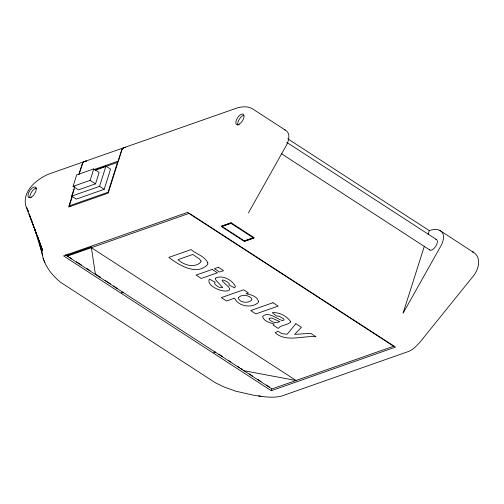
<?xml version="1.0" encoding="UTF-8"?>
<svg xmlns="http://www.w3.org/2000/svg" width="504" height="504" viewBox="0 0 504 504"><rect width="100%" height="100%" fill="white"/><g stroke="black" fill="none" stroke-linecap="round" stroke-linejoin="round"><path stroke-width="0.76" d="M403.043 313.299L424.368 246.147M73.08 186.348L76.69 174.894L93.763 168.903L99.149 172.399L95.533 183.847L78.466 189.838L73.08 186.348L90.153 180.356L95.533 183.847M94.928 169.987L105.934 166.125L110.546 169.124L104.177 189.321L76.299 199.105L71.681 196.113L74.749 186.386M74.239 189.195L68.626 206.993L108.228 193.089L121.558 150.816L122.151 149.285L123.253 148.214A7.239 5.506 70.7 0 1 124.507 147.496L236.974 108.013C242.084 106.483 247.93 106.054 252.662 108.927L285.214 130.045C290.783 132.993 288.931 140.081 286.757 144.654L248.396 212.94M78.92 174.359L82.53 163.17L83.651 162.112A7.239 5.506 70.7 0 1 86.329 161.141M79.078 174.201L82.656 163.126L83.777 162.067A7.239 5.506 70.7 0 1 86.455 161.097M70.654 206.653L69.388 205.827L72.45 196.125M90.153 180.356L93.763 168.903M68.008 253.934L67.322 256.127L188.975 213.425L393.624 346.235L271.971 388.937L65.425 254.999M71.681 196.113L99.565 186.329L105.934 166.125M95.401 274.352L91.394 247.678L91.652 246.866L67.567 255.339M271.291 390.713L395.489 347.111L187.753 212.316L63.561 255.906L271.291 390.713L271.845 388.956M428.098 234.316L429.263 230.618C432.634 229.446 436.54 228.728 439.853 230.404L473.414 252.321L472.406 251.521M403.383 312.688L441.403 245.007C443.57 240.433 445.429 233.346 439.853 230.404M218.761 354.507L218.994 354.268L222.289 356.404M121.93 292.421L123.133 291.986M214.257 352.334L215.46 351.899M84.905 161.393L48.157 174.296C36.206 179.626 22.598 190.934 25.66 205.537L42.531 250.097L29.238 214.005M85.031 161.349L124.318 147.559M94.412 169.476L118.131 161.148L121.943 149.335L123.064 148.277A7.239 5.506 70.7 0 1 125.742 147.307M95.577 170.081L117.457 162.401L108.039 192.263L69.388 205.827M222.113 226.485L230.983 223.373M244.27 240.868L253.14 237.749M121.332 292.874L123.48 292.572M213.658 352.787L215.806 352.491M472.891 251.918C482.334 257.468 478.598 270.175 472.544 276.992L419.637 342.6C416.443 346.034 413.003 349.732 408.587 351.452L281.207 396.207C272.317 398.229 263.296 396.679 254.444 395.401L235.733 391.199L224.249 387.022L215.58 382.895L60.94 282.53C51.673 275.203 43.823 264.991 42.027 253.09L34.404 227.783M258.565 395.873L260.921 396.276M243.892 370.711L296.05 380.482L91.394 247.678M284.168 129.648L285.214 130.045M287.784 138.802L429.263 230.618M286.763 142.374L436.603 239.614M281.402 153.689L429.925 250.078M99.565 186.329L104.177 189.321M65.879 254.904L68.506 256.605M69.817 257.456L71.782 258.735M76.375 261.715L81.623 265.117M86.871 268.525L90.153 270.654M95.401 274.056L100.649 277.465M105.235 280.445L110.483 283.846M228.866 360.675L230.845 361.954M237.422 366.225L239.4 367.504M240.717 368.361L242.689 369.64M249.272 373.911L252.561 376.047M257.827 379.462L261.116 381.597M266.383 385.018L269.672 387.154M113.765 285.976L117.205 288.603M43.035 258.269L44.831 262.489M27.613 209.588L28.426 211.8M26.788 207.371L28.098 211.018M29.144 213.935L42.468 251.124L37.926 237.132M42.216 253.808L42.601 255.257L39.438 243.199M38.455 239.438L39.047 241.693M29.881 197.36A6.205 2.873 -57 0 1 32.004 191.419A6.205 2.873 -57 0 1 36.597 188.131M237.97 125.282A6.205 2.873 -57 0 1 238.959 119.832A6.205 2.873 -57 0 1 243.495 115.347M435.84 239.406A6.205 2.873 -57 0 1 435.714 246.324A6.205 2.873 -57 0 1 429.389 249.512M290.524 321.325L290.518 322.27C287.078 325.433 281.238 324.671 278.227 328.406L273.099 325.074L274.176 324.015C269.961 322.818 263.699 321.344 262.521 316.499C268.166 310.949 276.69 318.856 282.542 320.67L283.834 320.034L283.985 319.429L283.311 318.597L279.115 316.191L276.286 315.926L272.28 312.631C279.235 312.108 286.448 315.869 290.524 321.325M200.995 261.034L200.951 261.935C194.601 268.575 183.992 265.198 178.032 259.629L192.793 254.451L199.515 259.024L200.995 261.034M207.831 262.918L207.686 264.461C196.661 276.274 178.744 264.934 168.815 257.405L191.098 249.581C196.258 254.211 204.92 256.12 207.831 262.918M215.542 278.246L215.725 279.928L222.686 287.45C219.763 288.427 216.512 285.919 214.679 283.802L214.635 282.971L215.227 282.259L209.368 279.115C205.588 285.863 224.538 294.084 229.522 289.939L229.667 288.672L228.438 286.833L223.19 281.875L222.138 280.684L222.396 280.079L223.852 280.155L227.26 281.894L229.257 283.695L229.005 284.974L234.637 287.885L235.45 286.555C232.772 280.293 222.018 274.258 215.542 278.246M258.502 301.304L258.332 302.4C252.214 308.675 237.945 306.413 234.637 298.129L226.51 300.983L221.319 297.612L243.602 289.794L248.434 292.931L246.065 293.763C250.753 294.481 257.008 296.201 258.502 301.304M269.231 318.553L269.123 319.196C271.341 322.421 276.28 323.348 279.758 321.647L272.381 318.257L270.95 317.999L269.231 318.553M238.392 297.492L238.228 298.122C240.194 303.118 248.245 303.402 251.811 300.056L251.502 298.242C248.176 294.884 241.939 294.122 238.392 297.492M295.898 323.732L287.167 334.253L281.856 333.686L278.063 331.248L275.184 332.722C286.429 342.802 302.904 335.311 316.046 336.811L310.678 333.327L294.645 334.379L301.417 327.31L295.898 323.732M231.166 222.812L221.149 226.346L244.308 241.378L254.325 237.844L231.166 222.812M230.523 223.07L221.653 226.189L244.736 241.164L253.607 238.052L230.523 223.07M212.228 269.438L196.094 275.102L201.279 278.466L217.413 272.803L212.228 269.438M218.371 267.284L214.421 268.67L219.605 272.034L223.556 270.648L218.371 267.284M272.973 302.715L250.696 310.54L255.881 313.904L278.158 306.079L272.973 302.715M239.324 124.142A6.205 2.873 -57 0 0 243.81 114.723A6.205 2.873 -57 0 0 236.704 119.322A6.205 2.873 -57 0 0 239.324 124.142M31.5 197.089A6.205 2.873 -57 0 0 35.986 187.677A6.205 2.873 -57 0 0 28.879 192.27A6.205 2.873 -57 0 0 31.5 197.089"/></g></svg>
